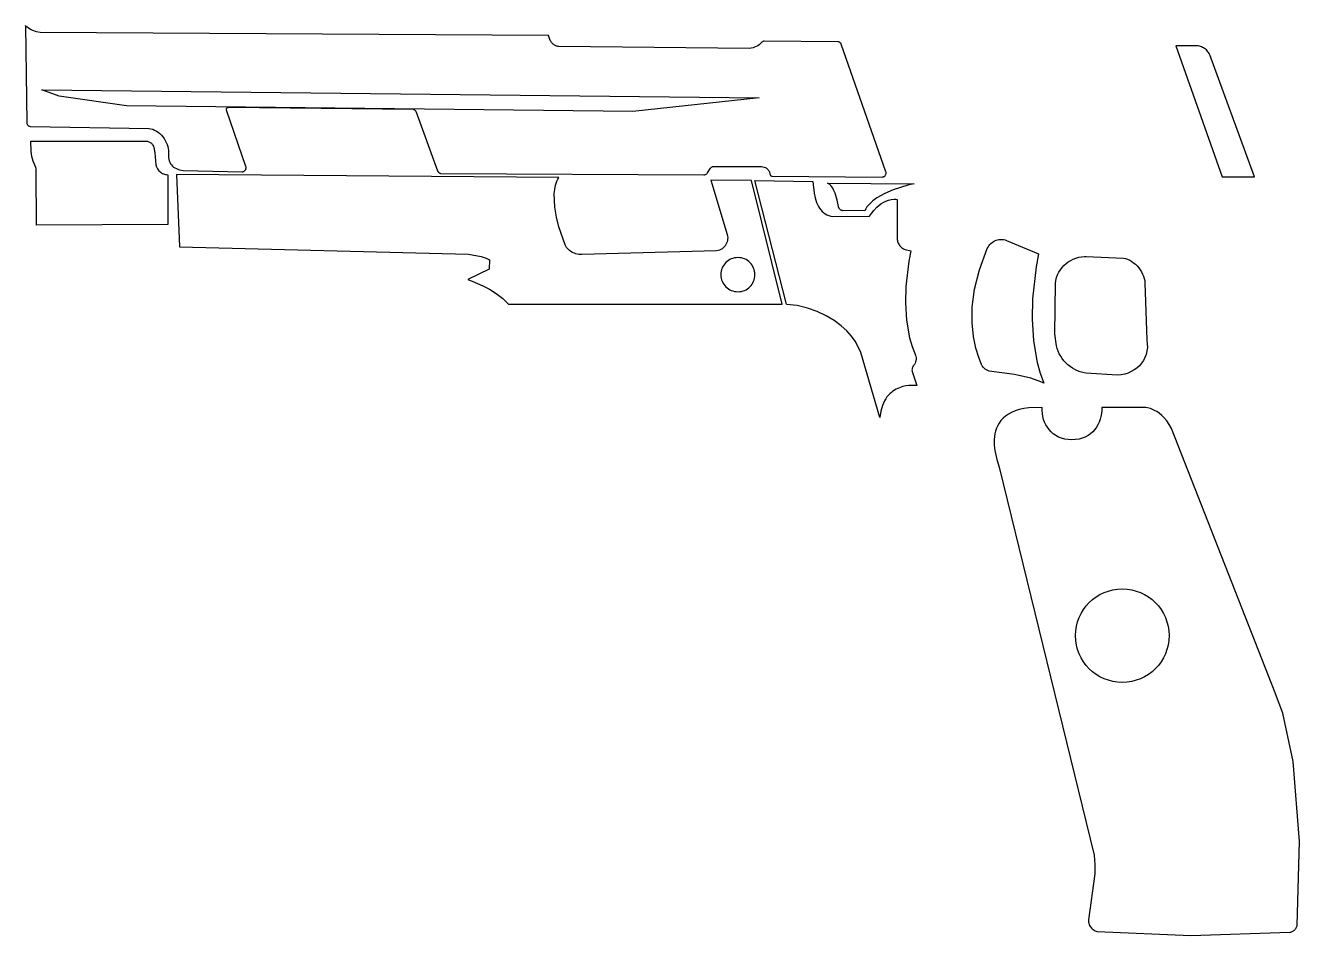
# Model space of a CAD drawing. Header units: metres. Extents: x 10 to 142, y -166 to -72.
import ezdxf

# ---------------------------------------------------------------- set-up
doc = ezdxf.new("R2010")
doc.units = ezdxf.units.M

msp = doc.modelspace()

# ---------------------------------------------------------------- linework, layer by layer
for points in [[(99.066096, -86.768686), (94.451424, -73.566528), (94.436946, -73.537064), (94.420436, -73.509124), (94.401894, -73.482708), (94.381574, -73.457816), (94.359476, -73.434702), (94.335854, -73.413366), (94.310708, -73.393808), (94.284038, -73.376282), (94.256098, -73.360788), (94.227142, -73.347326), (94.19717, -73.33615), (94.166182, -73.32726), (94.134432, -73.320656), (94.10192, -73.316592), (86.453472, -73.262998), (86.405466, -73.268586), (86.359238, -73.279762), (86.314534, -73.296272), (86.271862, -73.317608), (86.231476, -73.343516), (86.193376, -73.373488), (85.943694, -73.616058), (85.79739, -73.724008), (85.64118, -73.815702), (85.476588, -73.890378), (85.304884, -73.947528), (85.127338, -73.986644), (84.945474, -74.006964), (65.200276, -73.808844), (65.117472, -73.798176), (65.036446, -73.781412), (64.957452, -73.758552), (64.880998, -73.72985), (64.807084, -73.69556), (64.736218, -73.655936), (64.668654, -73.611232), (64.604646, -73.561448), (64.544448, -73.506838), (64.488314, -73.44791), (64.436752, -73.384664), (64.390016, -73.3171), (64.348106, -73.245726), (64.31153, -73.170542), (64.135, -72.673464), (11.474196, -72.34047), (11.092434, -72.268842), (10.72388, -72.1487), (10.546588, -72.06996), (10.254996, -71.904352), (10.0838, -71.777352), (10.027666, -71.726298), (9.988042, -71.684896), (9.962642, -71.654162), (9.94918, -71.634858), (9.945116, -71.628254), (10.078466, -81.709768), (10.084816, -81.751678), (10.09523, -81.792318), (10.109454, -81.83118), (10.127234, -81.86801), (10.14857, -81.902808), (10.172954, -81.93532), (10.200386, -81.965292), (10.230612, -81.99247), (10.263378, -82.0166), (10.29843, -82.037682), (10.335514, -82.055462), (10.374376, -82.069432), (10.415016, -82.079592), (10.45718, -82.085688), (22.720046, -82.286094), (22.922992, -82.317082), (23.122636, -82.37474), (23.317454, -82.457036), (23.505922, -82.561684), (23.68677, -82.686652), (23.858474, -82.829654), (24.01951, -82.988658), (24.168608, -83.161378), (24.30399, -83.345528), (24.424386, -83.53933), (24.528526, -83.740244), (24.614632, -83.946238), (24.681434, -84.15528), (24.727408, -84.365084), (24.75103, -84.573364), (24.756872, -85.285834), (24.778208, -85.471762), (24.819864, -85.642958), (24.88057, -85.799676), (24.959056, -85.94217), (25.054306, -86.070948), (25.16505, -86.186264), (25.290272, -86.288118), (25.428448, -86.377018), (25.578562, -86.453218), (25.739598, -86.517226), (25.910286, -86.569042), (26.275538, -86.637622), (32.401764, -86.77783), (32.454088, -86.771226), (32.503872, -86.758526), (32.550862, -86.740238), (32.594804, -86.71687), (32.63519, -86.688676), (32.671766, -86.656164), (32.704278, -86.619588), (32.732472, -86.57971), (32.75584, -86.536784), (32.774128, -86.491318), (32.787082, -86.44382), (32.794448, -86.394544), (32.795972, -86.343998), (32.791146, -86.29269), (32.779716, -86.241128), (30.772862, -80.40878), (30.764226, -80.364584), (30.760416, -80.324198), (30.761432, -80.287368), (30.763718, -80.27035), (30.767274, -80.254094), (30.771846, -80.2386), (30.777688, -80.224122), (30.784546, -80.210406), (30.792674, -80.197452), (30.801818, -80.18526), (30.812232, -80.174084), (30.823662, -80.16367), (30.836362, -80.154018), (30.850078, -80.145128), (30.881066, -80.129634), (30.916372, -80.117188), (30.95625, -80.10779), (31.000446, -80.101186), (50.096674, -80.309466), (50.125884, -80.314038), (50.15357, -80.320388), (50.179732, -80.328516), (50.20437, -80.338676), (50.227484, -80.350614), (50.249074, -80.364584), (50.269394, -80.380586), (50.28819, -80.398366), (50.305716, -80.418178), (50.321972, -80.440022), (50.336958, -80.463898), (50.363628, -80.518254), (52.631848, -86.697058), (52.646326, -86.726522), (52.662836, -86.754462), (52.681378, -86.780878), (52.701698, -86.805516), (52.723796, -86.82863), (52.747418, -86.849966), (52.772564, -86.86927), (52.799234, -86.886796), (52.827174, -86.90229), (52.85613, -86.915498), (52.886102, -86.926674), (52.91709, -86.935564), (52.94884, -86.942168), (52.981352, -86.946232), (80.200246, -87.10168), (80.268064, -87.093298), (80.333596, -87.07628), (80.395826, -87.05088), (80.453992, -87.017606), (80.507586, -86.976966), (80.555592, -86.929214), (80.597248, -86.875112), (80.89773, -86.3981), (80.93202, -86.356444), (80.970882, -86.319868), (81.013808, -86.288626), (81.060036, -86.263226), (81.109312, -86.243668), (81.160874, -86.23046), (81.214214, -86.223856), (86.202012, -86.243668), (86.338664, -86.262972), (86.460584, -86.293706), (86.56828, -86.3346), (86.663022, -86.38413), (86.745318, -86.441026), (86.816184, -86.503764), (86.876636, -86.571074), (86.927182, -86.641432), (86.968838, -86.713568), (87.00262, -86.785958), (87.029036, -86.857332), (87.063834, -86.990936), (87.077296, -87.067898), (87.082122, -87.084916), (87.088218, -87.101426), (87.095584, -87.117174), (87.10422, -87.13216), (87.114126, -87.14613), (87.125048, -87.159084), (87.136986, -87.171022), (87.14994, -87.181944), (87.163656, -87.191596), (87.178388, -87.199978), (87.193882, -87.20709), (87.210138, -87.212932), (87.226902, -87.21725), (87.244174, -87.220044), (98.718878, -87.324946), (98.770186, -87.315802), (98.818954, -87.300816), (98.864674, -87.280242), (98.907092, -87.254588), (98.945954, -87.224362), (98.981006, -87.190072), (99.01174, -87.151972), (99.037902, -87.11057), (99.059238, -87.066374), (99.07524, -87.019892), (99.085908, -86.971378), (99.090734, -86.92134), (99.089464, -86.870286), (99.08159, -86.818724), (99.067112, -86.766908)], [(133.906006, -87.314786), (137.242804, -87.314786), (132.621528, -74.652124), (132.565648, -74.543158), (132.502148, -74.43978), (132.431536, -74.342244), (132.354066, -74.250804), (132.270246, -74.165714), (132.180584, -74.087228), (132.085334, -74.015854), (131.985004, -73.951846), (131.880102, -73.895458), (131.771136, -73.846944), (131.65836, -73.806558), (131.542282, -73.774554), (131.423156, -73.75144), (131.30149, -73.737216), (129.116836, -73.73239), (133.906006, -87.314786)], [(11.640058, -78.306168), (85.954362, -79.135478), (72.869044, -80.550258), (20.401534, -79.943452), (13.426948, -78.954884), (11.639804, -78.306168)], [(24.689054, -92.224352), (11.072876, -92.322396), (11.064748, -86.610698), (11.040872, -86.464902), (11.001502, -86.322662), (10.752836, -85.69579), (10.612882, -85.189822), (10.5283, -84.671916), (10.499852, -83.59648), (22.491446, -83.60664), (22.57933, -83.62061), (22.660864, -83.640422), (22.736556, -83.665822), (22.806406, -83.696556), (22.870668, -83.732624), (22.92985, -83.773772), (22.983952, -83.82), (23.033482, -83.871054), (23.07844, -83.926934), (23.11908, -83.987386), (23.18893, -84.121498), (23.245064, -84.27212), (23.289514, -84.438236), (23.351236, -84.812124), (23.459694, -86.056216), (23.486618, -86.171278), (23.523956, -86.281768), (23.570946, -86.387432), (23.62708, -86.487508), (23.69185, -86.581488), (23.764494, -86.668864), (23.844758, -86.749382), (23.93188, -86.82228), (24.025352, -86.88705), (24.124666, -86.943184), (24.229314, -86.990428), (24.338534, -87.02802), (24.452072, -87.055452), (24.569166, -87.072216), (24.689308, -87.078058), (24.689308, -92.224606)], [(85.153754, -87.681562), (80.923638, -87.637874), (82.6389, -93.28658), (82.67065, -93.443552), (82.68335, -93.599), (82.67827, -93.751908), (82.655918, -93.901006), (82.617564, -94.045024), (82.563716, -94.182946), (82.49539, -94.313756), (82.413348, -94.436184), (82.318606, -94.54896), (82.21218, -94.651068), (82.094578, -94.741238), (81.966816, -94.8182), (81.82991, -94.880938), (81.684622, -94.928436), (81.531714, -94.959424), (67.562476, -95.358966), (67.253612, -95.328994), (66.954908, -95.26143), (66.811398, -95.213424), (66.672714, -95.15602), (66.539872, -95.089218), (66.41338, -95.012764), (66.294254, -94.926912), (66.183256, -94.831662), (66.081148, -94.72676), (65.988692, -94.61246), (65.90665, -94.488762), (65.835784, -94.355412), (65.196974, -92.480638), (64.95034, -91.47556), (64.793114, -90.45829), (64.722756, -89.039192), (64.772286, -88.614504), (64.862964, -88.17483), (64.998092, -87.750904), (65.083436, -87.554562), (65.18148, -87.373714), (25.594056, -87.065358), (25.89403, -94.545658), (55.821072, -95.314008), (57.156604, -95.562674), (57.672986, -95.724726), (57.867042, -95.815658), (57.944766, -95.863664), (58.00852, -95.913448), (57.971182, -96.850454), (55.765954, -97.940876), (56.221884, -98.098356), (57.331356, -98.573844), (58.010552, -98.932492), (58.708036, -99.37242), (59.375548, -99.894136), (59.682888, -100.185982), (59.964828, -100.498402), (88.334342, -100.498402), (85.154008, -87.681816)], [(88.776302, -100.504244), (85.511132, -87.693754), (91.518232, -87.773002), (91.629992, -88.982042), (91.733624, -89.486232), (91.8845, -89.949274), (91.977718, -90.162888), (92.082874, -90.363294), (92.199968, -90.549476), (92.329254, -90.720164), (92.470478, -90.874596), (92.623894, -91.011756), (92.789502, -91.130628), (92.967302, -91.230196), (93.157294, -91.30919), (93.359732, -91.366848), (93.574362, -91.402154), (97.360232, -91.379802), (97.563178, -91.083384), (97.808288, -90.783156), (98.14179, -90.444066), (98.33991, -90.274648), (98.558096, -90.113104), (98.795332, -89.965276), (99.051364, -89.837006), (99.325176, -89.734136), (99.616006, -89.662508), (99.923346, -89.627964), (100.083112, -89.62644), (100.246688, -89.636346), (100.251006, -93.791024), (100.26396, -93.891862), (100.285042, -93.99016), (100.314252, -94.085664), (100.350828, -94.177612), (100.39477, -94.266004), (100.44557, -94.350078), (100.503228, -94.429834), (100.566982, -94.50451), (100.636832, -94.573852), (100.71227, -94.637352), (100.793042, -94.694756), (100.878894, -94.745556), (100.969318, -94.789244), (101.064314, -94.825566), (101.649276, -94.97187), (101.444044, -96.018858), (101.140514, -98.658934), (101.098604, -100.341938), (101.208078, -102.141528), (101.527356, -103.964232), (101.78415, -104.854756), (102.142036, -105.783126), (102.180898, -105.92054), (102.200456, -106.06024), (102.200964, -106.200448), (102.18293, -106.339386), (102.146354, -106.475022), (102.091744, -106.605578), (102.019608, -106.729022), (101.897688, -106.89082), (101.852984, -106.965496), (101.817932, -107.044236), (101.792786, -107.126278), (101.7778, -107.210606), (101.773228, -107.296204), (101.77907, -107.38231), (101.79558, -107.467654), (102.265226, -108.916216), (102.115366, -108.901484), (101.717094, -108.895388), (101.44887, -108.913422), (101.147626, -108.955078), (100.82276, -109.027468), (100.484178, -109.137704), (100.141532, -109.292898), (99.80422, -109.500162), (99.640644, -109.625638), (99.482148, -109.766862), (99.329748, -109.924596), (99.184714, -110.099856), (99.048316, -110.293404), (98.921824, -110.506256), (98.806254, -110.739428), (98.702876, -110.993682), (98.537776, -111.568738), (98.436176, -112.239044), (96.47301, -105.506774), (96.20377, -104.906572), (95.880682, -104.33431), (95.502476, -103.795322), (95.025972, -103.260906), (94.42069, -102.718108), (93.698822, -102.188518), (92.872814, -101.694234), (91.955112, -101.256846), (90.958162, -100.898198), (89.894156, -100.640388), (88.77554, -100.505006)], [(94.158562, -90.38717), (94.025466, -89.733628), (93.801946, -88.990678), (93.651832, -88.641174), (93.566234, -88.481662), (93.473524, -88.33612), (93.373448, -88.207088), (93.265498, -88.097614), (93.208602, -88.050878), (93.149674, -88.010238), (93.088714, -87.975694), (93.025722, -87.947754), (102.01529, -88.02624), (101.357938, -88.168734), (99.833684, -88.63711), (98.956622, -89.012268), (98.114866, -89.49182), (97.733358, -89.772998), (97.392236, -90.083132), (97.101914, -90.422984), (96.979232, -90.60434), (96.87306, -90.79357), (94.62008, -90.808048), (94.574614, -90.802206), (94.530418, -90.792554), (94.487492, -90.779092), (94.446344, -90.762074), (94.406974, -90.741754), (94.369636, -90.718132), (94.334584, -90.691462), (94.301818, -90.661744), (94.271846, -90.629486), (94.244668, -90.594434), (94.220538, -90.557096), (94.19971, -90.517472), (94.182438, -90.475816), (94.168722, -90.432128), (94.158816, -90.386662)], [(115.43538, -108.675932), (115.105688, -108.52404), (114.09807, -108.167424), (112.384586, -107.75442), (109.780324, -107.409488), (109.630464, -107.365292), (109.488986, -107.302046), (109.357668, -107.220766), (109.238288, -107.122722), (109.13237, -107.009184), (109.041438, -106.881676), (108.96727, -106.741214), (108.682536, -106.022648), (108.39069, -105.055924), (108.14685, -103.853234), (108.006134, -102.426262), (108.023406, -100.7872), (108.253784, -98.94824), (108.752386, -96.92132), (109.57433, -94.718378), (109.649006, -94.569534), (109.737144, -94.432374), (109.837474, -94.307152), (109.948726, -94.194122), (110.069884, -94.093792), (110.199678, -94.00667), (110.336838, -93.933264), (110.480348, -93.873828), (110.628938, -93.82887), (110.781592, -93.798644), (110.93704, -93.783912), (111.094012, -93.784674), (111.251492, -93.801692), (111.408464, -93.83522), (111.563404, -93.885766), (114.883946, -95.278448), (114.636804, -96.609408), (114.27079, -99.94392), (114.219228, -102.054152), (114.349276, -104.29494), (114.731292, -106.543094), (115.038632, -107.631484), (115.43538, -108.675424)], [(81.975452, -97.432114), (81.984596, -97.612962), (82.011266, -97.788476), (82.054954, -97.957894), (82.11439, -98.1202), (82.188812, -98.274632), (82.277458, -98.420428), (82.379312, -98.556572), (82.493358, -98.682048), (82.618834, -98.796094), (82.754978, -98.897948), (82.900774, -98.986594), (83.055206, -99.061016), (83.217512, -99.120452), (83.38693, -99.16414), (83.562444, -99.19081), (83.743292, -99.199954), (83.92414, -99.19081), (84.099654, -99.16414), (84.269072, -99.120452), (84.431378, -99.061016), (84.58581, -98.986594), (84.731606, -98.897948), (84.86775, -98.796094), (84.993226, -98.682048), (85.107272, -98.556572), (85.209126, -98.420428), (85.297772, -98.274632), (85.372194, -98.1202), (85.43163, -97.957894), (85.475318, -97.788476), (85.501988, -97.612962), (85.511132, -97.432114), (85.501988, -97.251266), (85.475318, -97.075752), (85.43163, -96.906334), (85.372194, -96.744028), (85.297772, -96.589596), (85.209126, -96.4438), (85.107272, -96.307656), (84.993226, -96.18218), (84.86775, -96.068134), (84.731606, -95.96628), (84.58581, -95.877634), (84.431378, -95.803212), (84.269072, -95.743776), (84.099654, -95.700088), (83.92414, -95.673418), (83.743292, -95.664274), (83.562444, -95.673418), (83.38693, -95.700088), (83.217512, -95.743776), (83.055206, -95.803212), (82.900774, -95.877634), (82.754978, -95.96628), (82.618834, -96.068134), (82.493358, -96.18218), (82.379312, -96.307656), (82.277458, -96.4438), (82.188812, -96.589596), (82.11439, -96.744028), (82.054954, -96.906334), (82.011266, -97.075752), (81.984596, -97.251266), (81.975452, -97.432114)], [(119.81434, -95.566484), (123.679204, -95.735648), (123.897898, -95.774256), (124.114052, -95.842074), (124.326142, -95.936816), (124.53239, -96.055942), (124.731018, -96.197166), (124.919994, -96.357694), (125.097794, -96.53524), (125.26264, -96.727264), (125.412754, -96.93148), (125.546104, -97.145094), (125.661166, -97.36582), (125.756162, -97.591372), (125.829314, -97.818956), (125.878844, -98.046286), (125.902974, -98.270822), (126.108206, -104.186228), (126.151132, -104.582976), (126.15418, -104.967024), (126.112778, -105.334562), (126.029466, -105.684066), (125.906784, -106.013758), (125.747272, -106.32186), (125.55347, -106.606594), (125.327918, -106.866182), (125.072902, -107.0991), (124.791216, -107.303316), (124.485146, -107.477306), (124.157232, -107.619292), (123.810014, -107.727496), (123.446032, -107.800394), (123.067826, -107.835954), (119.780558, -107.624118), (119.484394, -107.566714), (119.196866, -107.48645), (118.91899, -107.384088), (118.652036, -107.260644), (118.396766, -107.117134), (118.154704, -106.954574), (117.926612, -106.773726), (117.71376, -106.575606), (117.517164, -106.36123), (117.33784, -106.131614), (117.177058, -105.887774), (117.035834, -105.630472), (116.915184, -105.360724), (116.816378, -105.079546), (116.740432, -104.787954), (116.577618, -103.562912), (116.627402, -98.34245), (116.677186, -98.036634), (116.755164, -97.74174), (116.859812, -97.459546), (116.98986, -97.191068), (117.14353, -96.938084), (117.319552, -96.701864), (117.516402, -96.483678), (117.732556, -96.28505), (117.966236, -96.107504), (118.216172, -95.952564), (118.48084, -95.8215), (118.75897, -95.715836), (119.048784, -95.636842), (119.348758, -95.586042), (119.657368, -95.56496), (119.814594, -95.565976)], [(139.405106, -140.74521), (128.651254, -113.367058), (128.414018, -112.942624), (128.16459, -112.577372), (127.907796, -112.26673), (127.648462, -112.00638), (127.39116, -111.792004), (127.140716, -111.61903), (126.901956, -111.48314), (126.679706, -111.379762), (126.478538, -111.304324), (126.158752, -111.22025), (125.980698, -111.195358), (121.42724, -111.195866), (121.425462, -111.504476), (121.398284, -111.811816), (121.345706, -112.115092), (121.267474, -112.411764), (121.163842, -112.699292), (121.034556, -112.97539), (120.87987, -113.237264), (120.69953, -113.482374), (120.49379, -113.70818), (120.262396, -113.912142), (120.005602, -114.09172), (119.723154, -114.244374), (119.415306, -114.367564), (119.081804, -114.45875), (118.722902, -114.515392), (118.338346, -114.534696), (117.953282, -114.515392), (117.593872, -114.459004), (117.260116, -114.368072), (116.952014, -114.245136), (116.669566, -114.092736), (116.412772, -113.913412), (116.181378, -113.709704), (115.975638, -113.484152), (115.795552, -113.239296), (115.640866, -112.977676), (115.511834, -112.701832), (115.408202, -112.414304), (115.330224, -112.117886), (115.277646, -111.814864), (115.250722, -111.507778), (115.249198, -111.199168), (113.886742, -111.235744), (113.364264, -111.305594), (112.892078, -111.40694), (112.468152, -111.537242), (112.089946, -111.694214), (111.755174, -111.875316), (111.46155, -112.078262), (111.207042, -112.300766), (110.98911, -112.540288), (110.805468, -112.794796), (110.65383, -113.061496), (110.53191, -113.338356), (110.437422, -113.622836), (110.36808, -113.91265), (110.295944, -114.498882), (110.29696, -115.078002), (110.352586, -115.63096), (110.555024, -116.582952), (110.818676, -117.3607), (120.634252, -157.532324), (120.726454, -158.509716), (120.723152, -159.491426), (120.058434, -164.25164), (120.058688, -164.371782), (120.071134, -164.489384), (120.09501, -164.603684), (120.129808, -164.714174), (120.17502, -164.820092), (120.230138, -164.920676), (120.294654, -165.015164), (120.367806, -165.103048), (120.44934, -165.183566), (120.538748, -165.255956), (120.635268, -165.31971), (120.738646, -165.374066), (120.848374, -165.418262), (120.96369, -165.451536), (130.660902, -165.868604), (140.923772, -165.526466), (141.004544, -165.510464), (141.082522, -165.48735), (141.157452, -165.457632), (141.228826, -165.421564), (141.29639, -165.3794), (141.359636, -165.331394), (141.41831, -165.278054), (141.472158, -165.219888), (141.520672, -165.15715), (141.563598, -165.090094), (141.600682, -165.018974), (141.631416, -164.944298), (141.655546, -164.866574), (141.672564, -164.785802), (141.915388, -156.137864), (141.25194, -147.852892), (140.17371, -142.856204), (139.443714, -140.827252), (139.405106, -140.746226)], [(128.397508, -134.817104), (128.372616, -135.31215), (128.29921, -135.792972), (128.17983, -136.25703), (128.017016, -136.702038), (127.813054, -137.125456), (127.570484, -137.524744), (127.291592, -137.897616), (126.979172, -138.241532), (126.635256, -138.553952), (126.262384, -138.83259), (125.863096, -139.07516), (125.439678, -139.279122), (124.99467, -139.441936), (124.530612, -139.561316), (124.04979, -139.634722), (123.554744, -139.659614), (123.059698, -139.634722), (122.578876, -139.561316), (122.114818, -139.441936), (121.66981, -139.279122), (121.246392, -139.07516), (120.847104, -138.83259), (120.474232, -138.553952), (120.130316, -138.241532), (119.817896, -137.897616), (119.539004, -137.524744), (119.296434, -137.125456), (119.092472, -136.702038), (118.929658, -136.25703), (118.810278, -135.792972), (118.736872, -135.31215), (118.71198, -134.817104), (118.736872, -134.322058), (118.810278, -133.841236), (118.929658, -133.377178), (119.092472, -132.93217), (119.296434, -132.508752), (119.539004, -132.109464), (119.817896, -131.736592), (120.130316, -131.392676), (120.474232, -131.080256), (120.847104, -130.801364), (121.246392, -130.558794), (121.66981, -130.354832), (122.114818, -130.192018), (122.578876, -130.072638), (123.059698, -129.999232), (123.554744, -129.97434), (124.04979, -129.999232), (124.530612, -130.072638), (124.99467, -130.192018), (125.439678, -130.354832), (125.863096, -130.558794), (126.262384, -130.801364), (126.635256, -131.080256), (126.979172, -131.392676), (127.291592, -131.736592), (127.570484, -132.109464), (127.813054, -132.508752), (128.017016, -132.93217), (128.17983, -133.377178), (128.29921, -133.841236), (128.372616, -134.322058), (128.397508, -134.817104)]]:
    msp.add_lwpolyline(points)

doc.saveas('drawing.dxf')
